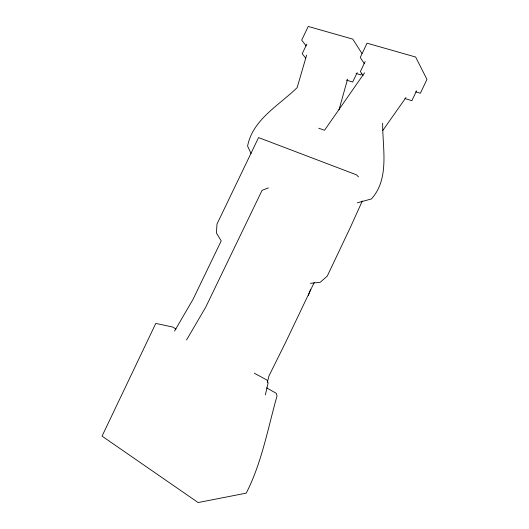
<?xml version="1.0" encoding="UTF-8"?>
<svg xmlns="http://www.w3.org/2000/svg" width="529" height="529" viewBox="0 0 529 529"><rect width="100%" height="100%" fill="white"/><g stroke="black" fill="none" stroke-linecap="round" stroke-linejoin="round"><path stroke-width="0.79" d="M265.346 394.879L268.11 382.989L267.046 380.12L254.337 373.196M267.39 382.295L268.97 375.901L285.634 342.336L314.239 282.433M338.996 109.834L347.579 79.145M306.635 55.095L297.139 87.629C279.252 105.198 252.624 119.534 247.579 146.116L251.103 153.542M308.381 295.387L310.576 289.508M357.168 72.605L352.671 82.048L346.482 80.097M365.169 61.516L360.394 71.554L363.073 75.495M361.532 73.419L360.824 74.9L356.11 73.445M362.305 201.007L350.522 227.067L327.253 276.112L320.237 282.261L310.47 283.306M416.528 90.856L411.853 100.702L404.877 98.506M306.787 44.119L302.204 53.74L305.788 58.21M174.537 331.094L193.052 299.302L221.215 240.88L216.414 233.031L216.989 224.051L258.562 137.58L356.48 174.821L358.497 176.891M186.552 339.962L205.655 307.303L262.073 190.347L268.388 187.881M364.554 72.823L324.515 130.279L318.742 128.223M382.798 130.451L406.001 97.508M357.313 202.825L371.444 198.93C389.866 178.432 382.467 148.232 382.665 123.244M415.688 91.815L420.37 93.256L426.956 79.376L415.615 57.013L367.053 43.193L360.262 57.476L364.223 63.546M266.629 387.856L276.297 393.345L277.031 395.904C267.819 428.596 261.842 462.637 246.23 493.14L198.117 502.55L102.044 436.134L155.797 323.417L172.527 326.988L176.012 329.012M306.119 45.871L301.702 40.131L308.228 26.45L352.777 39.126L361.929 53.416"/></g></svg>
